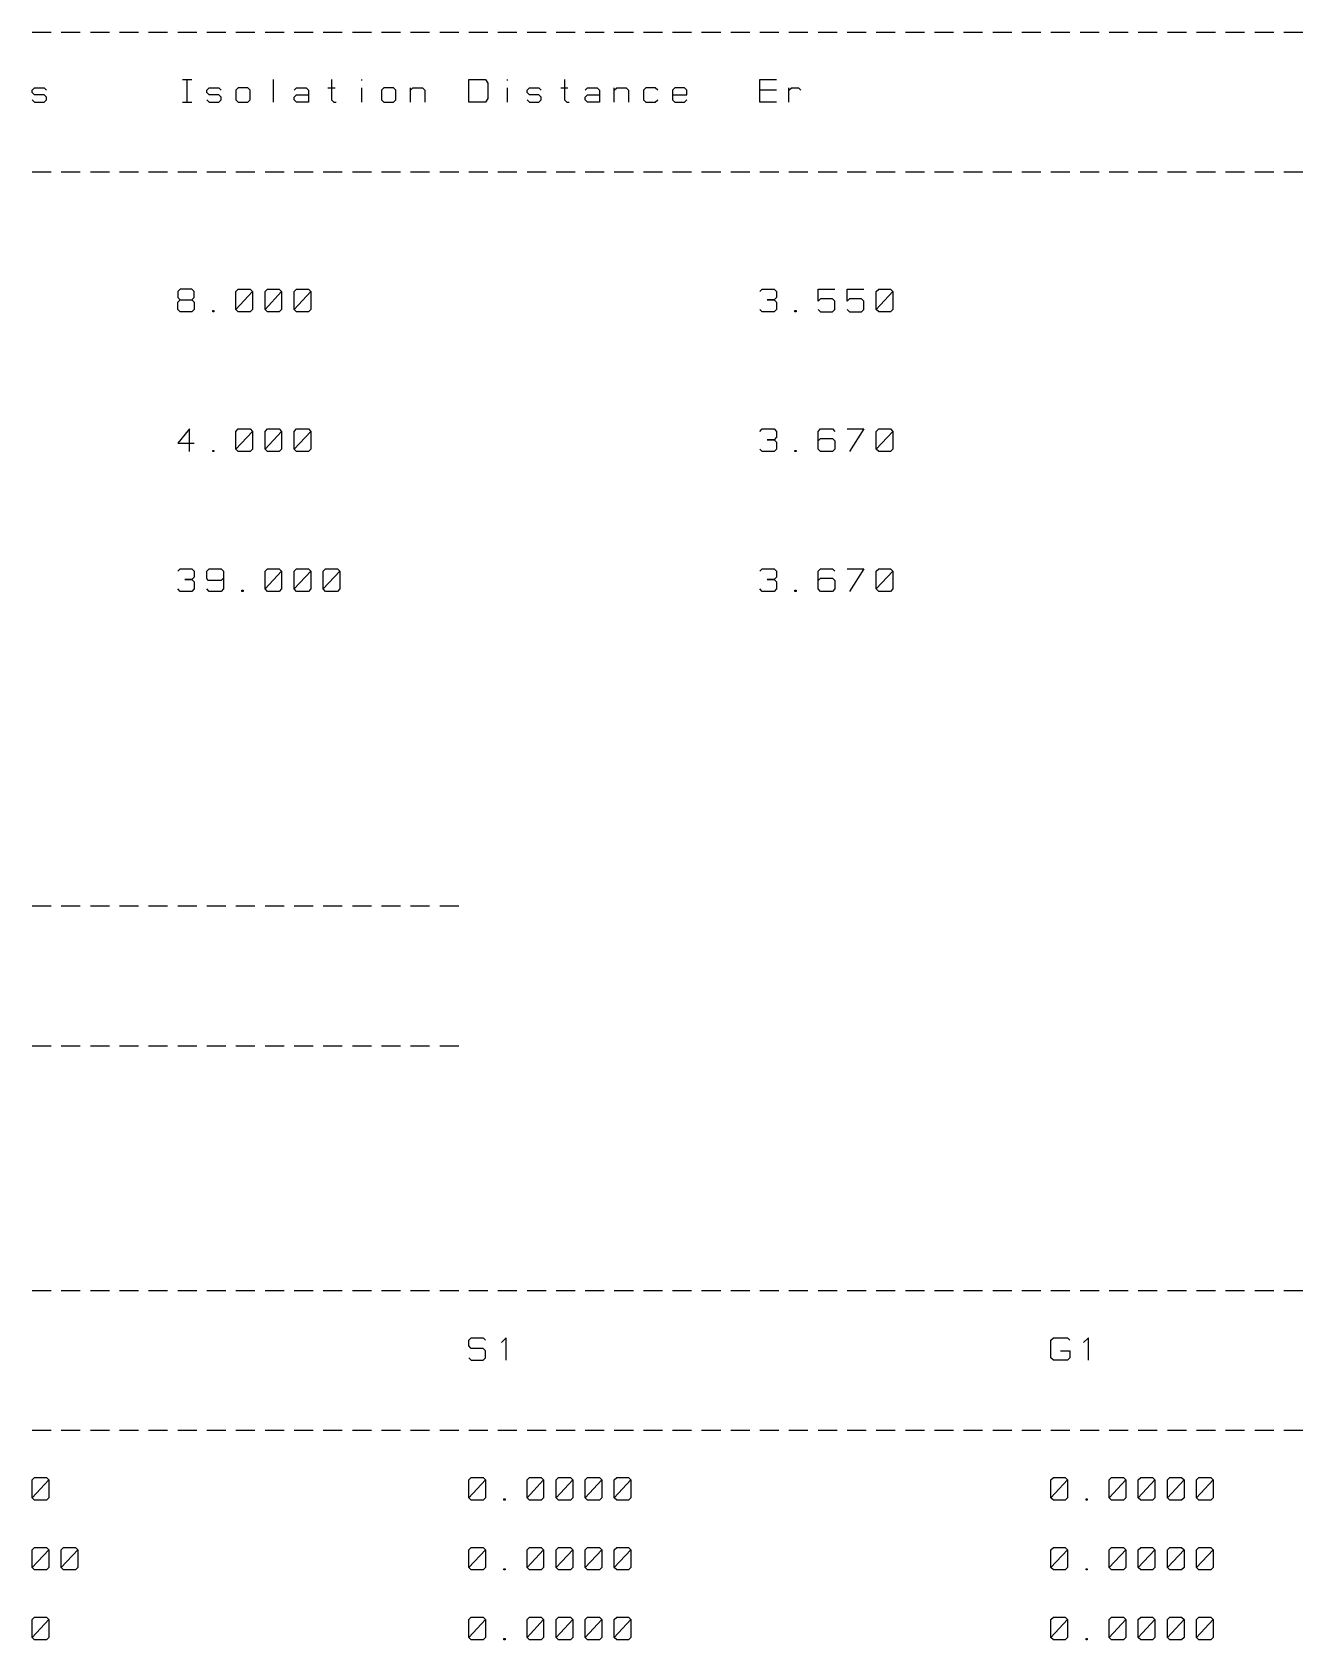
# Model space of a CAD drawing. Extents: x 0 to 291, y 0 to 144.
# Drawn here: x 145.78 to 182.14, y 0.17 to 46.17 of the extents above; entities that cross this region are included whole.
import ezdxf

# ---------------------------------------------------------------- set-up
doc = ezdxf.new("R2010")
doc.units = 0

msp = doc.modelspace()

# ---------------------------------------------------------------- linework, layer by layer
at = {"layer": 'StackupLayer'}
for p, q in [((145.775, 46.17), (146.319, 46.17)), ((146.608, 46.17), (147.152, 46.17)), ((147.441, 46.17), (147.985, 46.17)), ((148.274, 46.17), (148.818, 46.17)), ((149.107, 46.17), (149.651, 46.17)), ((149.94, 46.17), (150.484, 46.17)), ((150.773, 46.17), (151.317, 46.17)), ((151.606, 46.17), (152.15, 46.17)), ((152.439, 46.17), (152.983, 46.17)), ((153.272, 46.17), (153.816, 46.17)), ((154.105, 46.17), (154.649, 46.17)), ((154.938, 46.17), (155.482, 46.17)), ((155.771, 46.17), (156.315, 46.17)), ((156.604, 46.17), (157.148, 46.17)), ((157.437, 46.17), (157.981, 46.17)), ((158.27, 46.17), (158.814, 46.17)), ((159.103, 46.17), (159.647, 46.17)), ((159.936, 46.17), (160.48, 46.17)), ((160.769, 46.17), (161.313, 46.17)), ((161.602, 46.17), (162.146, 46.17)), ((162.435, 46.17), (162.979, 46.17)), ((163.268, 46.17), (163.812, 46.17)), ((164.101, 46.17), (164.645, 46.17)), ((164.934, 46.17), (165.478, 46.17)), ((165.767, 46.17), (166.311, 46.17)), ((166.6, 46.17), (167.144, 46.17)), ((167.433, 46.17), (167.977, 46.17)), ((168.266, 46.17), (168.81, 46.17)), ((169.099, 46.17), (169.643, 46.17)), ((169.932, 46.17), (170.476, 46.17)), ((170.765, 46.17), (171.309, 46.17)), ((171.598, 46.17), (172.142, 46.17)), ((172.431, 46.17), (172.975, 46.17)), ((173.264, 46.17), (173.808, 46.17)), ((174.097, 46.17), (174.641, 46.17)), ((174.93, 46.17), (175.474, 46.17)), ((175.763, 46.17), (176.307, 46.17)), ((176.596, 46.17), (177.14, 46.17)), ((177.429, 46.17), (177.973, 46.17)), ((178.262, 46.17), (178.806, 46.17)), ((179.095, 46.17), (179.639, 46.17)), ((179.928, 46.17), (180.472, 46.17)), ((180.761, 46.17), (181.305, 46.17)), ((181.594, 46.17), (182.138, 46.17)), ((150.076, 44.816), (150.348, 44.816)), ((150.212, 44.17), (150.212, 44.816)), ((152.677, 44.17), (152.677, 44.816)), ((154.343, 44.816), (154.343, 44.238)), ((155.21, 44.782), (155.21, 44.816)), ((158.27, 44.17), (158.27, 44.816)), ((158.27, 44.816), (158.746, 44.816)), ((158.746, 44.816), (158.814, 44.714)), ((158.814, 44.714), (158.814, 44.272)), ((159.375, 44.782), (159.375, 44.816)), ((161.007, 44.816), (161.007, 44.238)), ((166.6, 44.17), (166.6, 44.816)), ((166.6, 44.816), (167.076, 44.816)), ((145.775, 44.51), (145.843, 44.578)), ((145.775, 44.442), (145.775, 44.51)), ((145.843, 44.374), (145.775, 44.442)), ((145.775, 44.238), (145.843, 44.17)), ((145.843, 44.578), (146.115, 44.578)), ((146.115, 44.374), (145.843, 44.374)), ((145.843, 44.17), (146.115, 44.17)), ((146.115, 44.578), (146.183, 44.51)), ((146.183, 44.306), (146.115, 44.374)), ((146.115, 44.17), (146.183, 44.238)), ((146.183, 44.238), (146.183, 44.306)), ((150.076, 44.17), (150.348, 44.17)), ((150.773, 44.51), (150.841, 44.578)), ((150.773, 44.442), (150.773, 44.51)), ((150.841, 44.374), (150.773, 44.442)), ((150.773, 44.238), (150.841, 44.17)), ((150.841, 44.578), (151.113, 44.578)), ((151.113, 44.374), (150.841, 44.374)), ((150.841, 44.17), (151.113, 44.17)), ((151.113, 44.578), (151.181, 44.51)), ((151.181, 44.306), (151.113, 44.374)), ((151.113, 44.17), (151.181, 44.238)), ((151.181, 44.238), (151.181, 44.306)), ((151.674, 44.578), (151.606, 44.51)), ((151.606, 44.51), (151.606, 44.238)), ((151.606, 44.238), (151.674, 44.17)), ((151.946, 44.578), (151.674, 44.578)), ((151.674, 44.17), (151.946, 44.17)), ((152.014, 44.51), (151.946, 44.578)), ((151.946, 44.17), (152.014, 44.238)), ((152.014, 44.238), (152.014, 44.51)), ((153.272, 44.51), (153.34, 44.578)), ((153.272, 44.306), (153.34, 44.374)), ((153.272, 44.238), (153.272, 44.306)), ((153.34, 44.17), (153.272, 44.238)), ((153.34, 44.578), (153.612, 44.578)), ((153.34, 44.374), (153.68, 44.374)), ((153.68, 44.17), (153.34, 44.17)), ((153.612, 44.578), (153.68, 44.51)), ((153.68, 44.51), (153.68, 44.17)), ((153.68, 44.238), (153.68, 44.17)), ((154.241, 44.578), (154.445, 44.578)), ((154.343, 44.238), (154.411, 44.17)), ((154.411, 44.17), (154.479, 44.17)), ((155.21, 44.17), (155.21, 44.578)), ((155.839, 44.578), (155.771, 44.51)), ((155.771, 44.51), (155.771, 44.238)), ((155.771, 44.238), (155.839, 44.17)), ((156.111, 44.578), (155.839, 44.578)), ((155.839, 44.17), (156.111, 44.17)), ((156.179, 44.51), (156.111, 44.578)), ((156.111, 44.17), (156.179, 44.238)), ((156.179, 44.238), (156.179, 44.51)), ((156.604, 44.17), (156.604, 44.578)), ((156.604, 44.51), (156.672, 44.578)), ((156.672, 44.578), (156.944, 44.578)), ((156.944, 44.578), (157.012, 44.51)), ((157.012, 44.51), (157.012, 44.17)), ((158.746, 44.17), (158.27, 44.17)), ((158.814, 44.272), (158.746, 44.17)), ((159.375, 44.17), (159.375, 44.578)), ((159.936, 44.51), (160.004, 44.578)), ((159.936, 44.442), (159.936, 44.51)), ((160.004, 44.374), (159.936, 44.442)), ((159.936, 44.238), (160.004, 44.17)), ((160.004, 44.578), (160.276, 44.578)), ((160.276, 44.374), (160.004, 44.374)), ((160.004, 44.17), (160.276, 44.17)), ((160.276, 44.578), (160.344, 44.51)), ((160.344, 44.306), (160.276, 44.374)), ((160.276, 44.17), (160.344, 44.238)), ((160.344, 44.238), (160.344, 44.306)), ((160.905, 44.578), (161.109, 44.578)), ((161.007, 44.238), (161.075, 44.17)), ((161.075, 44.17), (161.143, 44.17)), ((161.602, 44.51), (161.67, 44.578)), ((161.602, 44.306), (161.67, 44.374)), ((161.602, 44.238), (161.602, 44.306)), ((161.67, 44.17), (161.602, 44.238)), ((161.67, 44.578), (161.942, 44.578)), ((161.67, 44.374), (162.01, 44.374)), ((162.01, 44.17), (161.67, 44.17)), ((161.942, 44.578), (162.01, 44.51)), ((162.01, 44.51), (162.01, 44.17)), ((162.01, 44.238), (162.01, 44.17)), ((162.435, 44.17), (162.435, 44.578)), ((162.435, 44.51), (162.503, 44.578)), ((162.503, 44.578), (162.775, 44.578)), ((162.775, 44.578), (162.843, 44.51)), ((162.843, 44.51), (162.843, 44.17)), ((163.336, 44.578), (163.268, 44.51)), ((163.268, 44.51), (163.268, 44.238)), ((163.268, 44.238), (163.336, 44.17)), ((163.608, 44.578), (163.336, 44.578)), ((163.336, 44.17), (163.608, 44.17)), ((163.676, 44.51), (163.608, 44.578)), ((163.608, 44.17), (163.676, 44.238)), ((164.169, 44.578), (164.101, 44.51)), ((164.101, 44.51), (164.101, 44.238)), ((164.101, 44.374), (164.509, 44.374)), ((164.101, 44.238), (164.169, 44.17)), ((164.441, 44.578), (164.169, 44.578)), ((164.169, 44.17), (164.441, 44.17)), ((164.509, 44.51), (164.441, 44.578)), ((164.441, 44.17), (164.509, 44.238)), ((164.509, 44.374), (164.509, 44.51)), ((167.076, 44.51), (166.6, 44.51)), ((167.076, 44.17), (166.6, 44.17)), ((167.433, 44.17), (167.433, 44.578)), ((167.433, 44.51), (167.501, 44.578)), ((167.501, 44.578), (167.705, 44.578)), ((167.705, 44.578), (167.773, 44.51)), ((145.775, 42.17), (146.319, 42.17)), ((146.608, 42.17), (147.152, 42.17)), ((147.441, 42.17), (147.985, 42.17)), ((148.274, 42.17), (148.818, 42.17)), ((149.107, 42.17), (149.651, 42.17)), ((149.94, 42.17), (150.484, 42.17)), ((150.773, 42.17), (151.317, 42.17)), ((151.606, 42.17), (152.15, 42.17)), ((152.439, 42.17), (152.983, 42.17)), ((153.272, 42.17), (153.816, 42.17)), ((154.105, 42.17), (154.649, 42.17)), ((154.938, 42.17), (155.482, 42.17)), ((155.771, 42.17), (156.315, 42.17)), ((156.604, 42.17), (157.148, 42.17)), ((157.437, 42.17), (157.981, 42.17)), ((158.27, 42.17), (158.814, 42.17)), ((159.103, 42.17), (159.647, 42.17)), ((159.936, 42.17), (160.48, 42.17)), ((160.769, 42.17), (161.313, 42.17)), ((161.602, 42.17), (162.146, 42.17)), ((162.435, 42.17), (162.979, 42.17)), ((163.268, 42.17), (163.812, 42.17)), ((164.101, 42.17), (164.645, 42.17)), ((164.934, 42.17), (165.478, 42.17)), ((165.767, 42.17), (166.311, 42.17)), ((166.6, 42.17), (167.144, 42.17)), ((167.433, 42.17), (167.977, 42.17)), ((168.266, 42.17), (168.81, 42.17)), ((169.099, 42.17), (169.643, 42.17)), ((169.932, 42.17), (170.476, 42.17)), ((170.765, 42.17), (171.309, 42.17)), ((171.598, 42.17), (172.142, 42.17)), ((172.431, 42.17), (172.975, 42.17)), ((173.264, 42.17), (173.808, 42.17)), ((174.097, 42.17), (174.641, 42.17)), ((174.93, 42.17), (175.474, 42.17)), ((175.763, 42.17), (176.307, 42.17)), ((176.596, 42.17), (177.14, 42.17)), ((177.429, 42.17), (177.973, 42.17)), ((178.262, 42.17), (178.806, 42.17)), ((179.095, 42.17), (179.639, 42.17)), ((179.928, 42.17), (180.472, 42.17)), ((180.761, 42.17), (181.305, 42.17)), ((181.594, 42.17), (182.138, 42.17)), ((150.008, 38.816), (149.94, 38.748)), ((149.94, 38.748), (149.94, 38.578)), ((150.348, 38.816), (150.008, 38.816)), ((150.416, 38.748), (150.348, 38.816)), ((150.416, 38.578), (150.416, 38.748)), ((151.606, 38.748), (151.674, 38.816)), ((151.606, 38.238), (151.606, 38.748)), ((151.606, 38.238), (152.082, 38.748)), ((151.674, 38.816), (152.014, 38.816)), ((152.014, 38.816), (152.082, 38.748)), ((152.082, 38.748), (152.082, 38.238)), ((152.439, 38.748), (152.507, 38.816)), ((152.439, 38.238), (152.439, 38.748)), ((152.439, 38.238), (152.915, 38.748)), ((152.507, 38.816), (152.847, 38.816)), ((152.847, 38.816), (152.915, 38.748)), ((152.915, 38.748), (152.915, 38.238)), ((153.272, 38.748), (153.34, 38.816)), ((153.272, 38.238), (153.272, 38.748)), ((153.272, 38.238), (153.748, 38.748)), ((153.34, 38.816), (153.68, 38.816)), ((153.68, 38.816), (153.748, 38.748)), ((153.748, 38.748), (153.748, 38.238)), ((166.6, 38.748), (166.668, 38.816)), ((166.668, 38.816), (167.008, 38.816)), ((167.008, 38.816), (167.076, 38.748)), ((167.076, 38.748), (167.076, 38.578)), ((168.266, 38.476), (168.266, 38.816)), ((168.266, 38.816), (168.742, 38.816)), ((169.099, 38.476), (169.099, 38.816)), ((169.099, 38.816), (169.575, 38.816)), ((169.932, 38.748), (170, 38.816)), ((169.932, 38.238), (169.932, 38.748)), ((169.932, 38.238), (170.408, 38.748)), ((170, 38.816), (170.34, 38.816)), ((170.34, 38.816), (170.408, 38.748)), ((170.408, 38.748), (170.408, 38.238)), ((149.94, 38.578), (150.008, 38.51)), ((149.94, 38.442), (150.008, 38.51)), ((149.94, 38.238), (149.94, 38.442)), ((150.008, 38.17), (149.94, 38.238)), ((150.008, 38.51), (150.348, 38.51)), ((150.008, 38.51), (150.348, 38.51)), ((150.348, 38.51), (150.416, 38.578)), ((150.348, 38.51), (150.416, 38.442)), ((150.416, 38.238), (150.348, 38.17)), ((150.416, 38.442), (150.416, 38.238)), ((150.943, 38.17), (150.943, 38.204)), ((150.943, 38.204), (150.977, 38.204)), ((150.977, 38.204), (150.977, 38.17)), ((151.674, 38.17), (151.606, 38.238)), ((152.082, 38.238), (152.014, 38.17)), ((152.507, 38.17), (152.439, 38.238)), ((152.915, 38.238), (152.847, 38.17)), ((153.34, 38.17), (153.272, 38.238)), ((153.748, 38.238), (153.68, 38.17)), ((166.668, 38.17), (166.6, 38.238)), ((167.008, 38.51), (166.804, 38.51)), ((166.804, 38.51), (167.008, 38.51)), ((167.076, 38.578), (167.008, 38.51)), ((167.008, 38.51), (167.076, 38.442)), ((167.076, 38.238), (167.008, 38.17)), ((167.076, 38.442), (167.076, 38.238)), ((167.603, 38.17), (167.603, 38.204)), ((167.603, 38.204), (167.637, 38.204)), ((167.637, 38.204), (167.637, 38.17)), ((168.334, 38.544), (168.266, 38.476)), ((168.266, 38.238), (168.334, 38.17)), ((168.674, 38.544), (168.334, 38.544)), ((168.742, 38.476), (168.674, 38.544)), ((168.674, 38.17), (168.742, 38.238)), ((168.742, 38.238), (168.742, 38.476)), ((169.167, 38.544), (169.099, 38.476)), ((169.099, 38.238), (169.167, 38.17)), ((169.507, 38.544), (169.167, 38.544)), ((169.575, 38.476), (169.507, 38.544)), ((169.507, 38.17), (169.575, 38.238)), ((169.575, 38.238), (169.575, 38.476)), ((170, 38.17), (169.932, 38.238)), ((170.408, 38.238), (170.34, 38.17)), ((150.348, 38.17), (150.008, 38.17)), ((150.977, 38.17), (150.943, 38.17)), ((152.014, 38.17), (151.674, 38.17)), ((152.847, 38.17), (152.507, 38.17)), ((153.68, 38.17), (153.34, 38.17)), ((167.008, 38.17), (166.668, 38.17)), ((167.637, 38.17), (167.603, 38.17)), ((168.334, 38.17), (168.674, 38.17)), ((169.167, 38.17), (169.507, 38.17)), ((170.34, 38.17), (170, 38.17)), ((150.28, 34.816), (149.94, 34.408)), ((150.28, 34.17), (150.28, 34.816)), ((151.606, 34.748), (151.674, 34.816)), ((151.606, 34.238), (151.606, 34.748)), ((151.606, 34.238), (152.082, 34.748)), ((151.674, 34.816), (152.014, 34.816)), ((152.014, 34.816), (152.082, 34.748)), ((152.082, 34.748), (152.082, 34.238)), ((152.439, 34.748), (152.507, 34.816)), ((152.439, 34.238), (152.439, 34.748)), ((152.439, 34.238), (152.915, 34.748)), ((152.507, 34.816), (152.847, 34.816)), ((152.847, 34.816), (152.915, 34.748)), ((152.915, 34.748), (152.915, 34.238)), ((153.272, 34.748), (153.34, 34.816)), ((153.272, 34.238), (153.272, 34.748)), ((153.272, 34.238), (153.748, 34.748)), ((153.34, 34.816), (153.68, 34.816)), ((153.68, 34.816), (153.748, 34.748)), ((153.748, 34.748), (153.748, 34.238)), ((166.6, 34.748), (166.668, 34.816)), ((166.668, 34.816), (167.008, 34.816)), ((167.008, 34.51), (166.804, 34.51)), ((166.804, 34.51), (167.008, 34.51)), ((167.008, 34.816), (167.076, 34.748)), ((167.076, 34.578), (167.008, 34.51)), ((167.008, 34.51), (167.076, 34.442)), ((167.076, 34.748), (167.076, 34.578)), ((168.266, 34.748), (168.334, 34.816)), ((168.266, 34.238), (168.266, 34.748)), ((168.266, 34.476), (168.334, 34.544)), ((168.334, 34.816), (168.674, 34.816)), ((168.334, 34.544), (168.674, 34.544)), ((168.674, 34.816), (168.742, 34.748)), ((168.674, 34.544), (168.742, 34.476)), ((169.099, 34.816), (169.575, 34.816)), ((169.575, 34.816), (169.167, 34.17)), ((169.932, 34.748), (170, 34.816)), ((169.932, 34.238), (169.932, 34.748)), ((169.932, 34.238), (170.408, 34.748)), ((170, 34.816), (170.34, 34.816)), ((170.34, 34.816), (170.408, 34.748)), ((170.408, 34.748), (170.408, 34.238)), ((149.94, 34.408), (150.416, 34.408)), ((150.943, 34.17), (150.943, 34.204)), ((150.943, 34.204), (150.977, 34.204)), ((150.977, 34.17), (150.943, 34.17)), ((150.977, 34.204), (150.977, 34.17)), ((151.674, 34.17), (151.606, 34.238)), ((152.014, 34.17), (151.674, 34.17)), ((152.082, 34.238), (152.014, 34.17)), ((152.507, 34.17), (152.439, 34.238)), ((152.847, 34.17), (152.507, 34.17)), ((152.915, 34.238), (152.847, 34.17)), ((153.34, 34.17), (153.272, 34.238)), ((153.68, 34.17), (153.34, 34.17)), ((153.748, 34.238), (153.68, 34.17)), ((166.668, 34.17), (166.6, 34.238)), ((167.008, 34.17), (166.668, 34.17)), ((167.076, 34.238), (167.008, 34.17)), ((167.076, 34.442), (167.076, 34.238)), ((167.603, 34.17), (167.603, 34.204)), ((167.603, 34.204), (167.637, 34.204)), ((167.637, 34.17), (167.603, 34.17)), ((167.637, 34.204), (167.637, 34.17)), ((168.334, 34.17), (168.266, 34.238)), ((168.674, 34.17), (168.334, 34.17)), ((168.742, 34.238), (168.674, 34.17)), ((168.742, 34.476), (168.742, 34.238)), ((170, 34.17), (169.932, 34.238)), ((170.34, 34.17), (170, 34.17)), ((170.408, 34.238), (170.34, 34.17)), ((149.94, 30.748), (150.008, 30.816)), ((150.008, 30.816), (150.348, 30.816)), ((150.348, 30.51), (150.144, 30.51)), ((150.144, 30.51), (150.348, 30.51)), ((150.348, 30.816), (150.416, 30.748)), ((150.416, 30.578), (150.348, 30.51)), ((150.348, 30.51), (150.416, 30.442)), ((150.416, 30.748), (150.416, 30.578)), ((150.416, 30.442), (150.416, 30.238)), ((150.773, 30.748), (150.841, 30.816)), ((150.773, 30.544), (150.773, 30.748)), ((150.807, 30.476), (150.773, 30.544)), ((151.181, 30.476), (150.807, 30.476)), ((150.841, 30.816), (151.181, 30.816)), ((151.181, 30.816), (151.249, 30.748)), ((151.249, 30.544), (151.181, 30.476)), ((151.249, 30.748), (151.249, 30.238)), ((152.439, 30.748), (152.507, 30.816)), ((152.439, 30.238), (152.439, 30.748)), ((152.439, 30.238), (152.915, 30.748)), ((152.507, 30.816), (152.847, 30.816)), ((152.847, 30.816), (152.915, 30.748)), ((152.915, 30.748), (152.915, 30.238)), ((153.272, 30.748), (153.34, 30.816)), ((153.272, 30.238), (153.272, 30.748)), ((153.272, 30.238), (153.748, 30.748)), ((153.34, 30.816), (153.68, 30.816)), ((153.68, 30.816), (153.748, 30.748)), ((153.748, 30.748), (153.748, 30.238)), ((154.105, 30.748), (154.173, 30.816)), ((154.105, 30.238), (154.105, 30.748)), ((154.105, 30.238), (154.581, 30.748)), ((154.173, 30.816), (154.513, 30.816)), ((154.513, 30.816), (154.581, 30.748)), ((154.581, 30.748), (154.581, 30.238)), ((166.6, 30.748), (166.668, 30.816)), ((166.668, 30.816), (167.008, 30.816)), ((167.008, 30.51), (166.804, 30.51)), ((166.804, 30.51), (167.008, 30.51)), ((167.008, 30.816), (167.076, 30.748)), ((167.076, 30.578), (167.008, 30.51)), ((167.008, 30.51), (167.076, 30.442)), ((167.076, 30.748), (167.076, 30.578)), ((167.076, 30.442), (167.076, 30.238)), ((168.266, 30.748), (168.334, 30.816)), ((168.266, 30.238), (168.266, 30.748)), ((168.266, 30.476), (168.334, 30.544)), ((168.334, 30.816), (168.674, 30.816)), ((168.334, 30.544), (168.674, 30.544)), ((168.674, 30.816), (168.742, 30.748)), ((168.674, 30.544), (168.742, 30.476)), ((168.742, 30.476), (168.742, 30.238)), ((169.099, 30.816), (169.575, 30.816)), ((169.575, 30.816), (169.167, 30.17)), ((169.932, 30.748), (170, 30.816)), ((169.932, 30.238), (169.932, 30.748)), ((169.932, 30.238), (170.408, 30.748)), ((170, 30.816), (170.34, 30.816)), ((170.34, 30.816), (170.408, 30.748)), ((170.408, 30.748), (170.408, 30.238)), ((150.008, 30.17), (149.94, 30.238)), ((150.348, 30.17), (150.008, 30.17)), ((150.416, 30.238), (150.348, 30.17)), ((150.841, 30.17), (150.773, 30.238)), ((151.181, 30.17), (150.841, 30.17)), ((151.249, 30.238), (151.181, 30.17)), ((151.776, 30.17), (151.776, 30.204)), ((151.776, 30.204), (151.81, 30.204)), ((151.81, 30.17), (151.776, 30.17)), ((151.81, 30.204), (151.81, 30.17)), ((152.507, 30.17), (152.439, 30.238)), ((152.847, 30.17), (152.507, 30.17)), ((152.915, 30.238), (152.847, 30.17)), ((153.34, 30.17), (153.272, 30.238)), ((153.68, 30.17), (153.34, 30.17)), ((153.748, 30.238), (153.68, 30.17)), ((154.173, 30.17), (154.105, 30.238)), ((154.513, 30.17), (154.173, 30.17)), ((154.581, 30.238), (154.513, 30.17)), ((166.668, 30.17), (166.6, 30.238)), ((167.008, 30.17), (166.668, 30.17)), ((167.076, 30.238), (167.008, 30.17)), ((167.603, 30.17), (167.603, 30.204)), ((167.603, 30.204), (167.637, 30.204)), ((167.637, 30.17), (167.603, 30.17)), ((167.637, 30.204), (167.637, 30.17)), ((168.334, 30.17), (168.266, 30.238)), ((168.674, 30.17), (168.334, 30.17)), ((168.742, 30.238), (168.674, 30.17)), ((170, 30.17), (169.932, 30.238)), ((170.34, 30.17), (170, 30.17)), ((170.408, 30.238), (170.34, 30.17)), ((145.775, 21.17), (146.319, 21.17)), ((146.608, 21.17), (147.152, 21.17)), ((147.441, 21.17), (147.985, 21.17)), ((148.274, 21.17), (148.818, 21.17)), ((149.107, 21.17), (149.651, 21.17)), ((149.94, 21.17), (150.484, 21.17)), ((150.773, 21.17), (151.317, 21.17)), ((151.606, 21.17), (152.15, 21.17)), ((152.439, 21.17), (152.983, 21.17)), ((153.272, 21.17), (153.816, 21.17)), ((154.105, 21.17), (154.649, 21.17)), ((154.938, 21.17), (155.482, 21.17)), ((155.771, 21.17), (156.315, 21.17)), ((156.604, 21.17), (157.148, 21.17)), ((157.437, 21.17), (157.981, 21.17)), ((145.775, 17.17), (146.319, 17.17)), ((146.608, 17.17), (147.152, 17.17)), ((147.441, 17.17), (147.985, 17.17)), ((148.274, 17.17), (148.818, 17.17)), ((149.107, 17.17), (149.651, 17.17)), ((149.94, 17.17), (150.484, 17.17)), ((150.773, 17.17), (151.317, 17.17)), ((151.606, 17.17), (152.15, 17.17)), ((152.439, 17.17), (152.983, 17.17)), ((153.272, 17.17), (153.816, 17.17)), ((154.105, 17.17), (154.649, 17.17)), ((154.938, 17.17), (155.482, 17.17)), ((155.771, 17.17), (156.315, 17.17)), ((156.604, 17.17), (157.148, 17.17)), ((157.437, 17.17), (157.981, 17.17)), ((145.775, 10.17), (146.319, 10.17)), ((146.608, 10.17), (147.152, 10.17)), ((147.441, 10.17), (147.985, 10.17)), ((148.274, 10.17), (148.818, 10.17)), ((149.107, 10.17), (149.651, 10.17)), ((149.94, 10.17), (150.484, 10.17)), ((150.773, 10.17), (151.317, 10.17)), ((151.606, 10.17), (152.15, 10.17)), ((152.439, 10.17), (152.983, 10.17)), ((153.272, 10.17), (153.816, 10.17)), ((154.105, 10.17), (154.649, 10.17)), ((154.938, 10.17), (155.482, 10.17)), ((155.771, 10.17), (156.315, 10.17)), ((156.604, 10.17), (157.148, 10.17)), ((157.437, 10.17), (157.981, 10.17)), ((158.27, 10.17), (158.814, 10.17)), ((159.103, 10.17), (159.647, 10.17)), ((159.936, 10.17), (160.48, 10.17)), ((160.769, 10.17), (161.313, 10.17)), ((161.602, 10.17), (162.146, 10.17)), ((162.435, 10.17), (162.979, 10.17)), ((163.268, 10.17), (163.812, 10.17)), ((164.101, 10.17), (164.645, 10.17)), ((164.934, 10.17), (165.478, 10.17)), ((165.767, 10.17), (166.311, 10.17)), ((166.6, 10.17), (167.144, 10.17)), ((167.433, 10.17), (167.977, 10.17)), ((168.266, 10.17), (168.81, 10.17)), ((169.099, 10.17), (169.643, 10.17)), ((169.932, 10.17), (170.476, 10.17)), ((170.765, 10.17), (171.309, 10.17)), ((171.598, 10.17), (172.142, 10.17)), ((172.431, 10.17), (172.975, 10.17)), ((173.264, 10.17), (173.808, 10.17)), ((174.097, 10.17), (174.641, 10.17)), ((174.93, 10.17), (175.474, 10.17)), ((175.763, 10.17), (176.307, 10.17)), ((176.596, 10.17), (177.14, 10.17)), ((177.429, 10.17), (177.973, 10.17)), ((178.262, 10.17), (178.806, 10.17)), ((179.095, 10.17), (179.639, 10.17)), ((179.928, 10.17), (180.472, 10.17)), ((180.761, 10.17), (181.305, 10.17)), ((181.594, 10.17), (182.138, 10.17)), ((158.27, 8.748), (158.338, 8.816)), ((158.27, 8.578), (158.27, 8.748)), ((158.338, 8.816), (158.678, 8.816)), ((158.678, 8.816), (158.746, 8.748)), ((159.341, 8.816), (159.205, 8.68)), ((159.341, 8.17), (159.341, 8.816)), ((174.93, 8.748), (174.998, 8.816)), ((174.93, 8.238), (174.93, 8.748)), ((174.998, 8.816), (175.406, 8.816)), ((175.406, 8.816), (175.474, 8.748)), ((176.001, 8.816), (175.865, 8.68)), ((176.001, 8.17), (176.001, 8.816)), ((158.338, 8.51), (158.27, 8.578)), ((158.678, 8.51), (158.338, 8.51)), ((158.746, 8.442), (158.678, 8.51)), ((158.746, 8.238), (158.746, 8.442)), ((175.202, 8.442), (175.474, 8.442)), ((175.474, 8.442), (175.474, 8.238)), ((158.27, 8.238), (158.338, 8.17)), ((158.338, 8.17), (158.678, 8.17)), ((158.678, 8.17), (158.746, 8.238)), ((174.998, 8.17), (174.93, 8.238)), ((175.406, 8.17), (174.998, 8.17)), ((175.474, 8.238), (175.406, 8.17)), ((145.775, 6.17), (146.319, 6.17)), ((146.608, 6.17), (147.152, 6.17)), ((147.441, 6.17), (147.985, 6.17)), ((148.274, 6.17), (148.818, 6.17)), ((149.107, 6.17), (149.651, 6.17)), ((149.94, 6.17), (150.484, 6.17)), ((150.773, 6.17), (151.317, 6.17)), ((151.606, 6.17), (152.15, 6.17)), ((152.439, 6.17), (152.983, 6.17)), ((153.272, 6.17), (153.816, 6.17)), ((154.105, 6.17), (154.649, 6.17)), ((154.938, 6.17), (155.482, 6.17)), ((155.771, 6.17), (156.315, 6.17)), ((156.604, 6.17), (157.148, 6.17)), ((157.437, 6.17), (157.981, 6.17)), ((158.27, 6.17), (158.814, 6.17)), ((159.103, 6.17), (159.647, 6.17)), ((159.936, 6.17), (160.48, 6.17)), ((160.769, 6.17), (161.313, 6.17)), ((161.602, 6.17), (162.146, 6.17)), ((162.435, 6.17), (162.979, 6.17)), ((163.268, 6.17), (163.812, 6.17)), ((164.101, 6.17), (164.645, 6.17)), ((164.934, 6.17), (165.478, 6.17)), ((165.767, 6.17), (166.311, 6.17)), ((166.6, 6.17), (167.144, 6.17)), ((167.433, 6.17), (167.977, 6.17)), ((168.266, 6.17), (168.81, 6.17)), ((169.099, 6.17), (169.643, 6.17)), ((169.932, 6.17), (170.476, 6.17)), ((170.765, 6.17), (171.309, 6.17)), ((171.598, 6.17), (172.142, 6.17)), ((172.431, 6.17), (172.975, 6.17)), ((173.264, 6.17), (173.808, 6.17)), ((174.097, 6.17), (174.641, 6.17)), ((174.93, 6.17), (175.474, 6.17)), ((175.763, 6.17), (176.307, 6.17)), ((176.596, 6.17), (177.14, 6.17)), ((177.429, 6.17), (177.973, 6.17)), ((178.262, 6.17), (178.806, 6.17)), ((179.095, 6.17), (179.639, 6.17)), ((179.928, 6.17), (180.472, 6.17)), ((180.761, 6.17), (181.305, 6.17)), ((181.594, 6.17), (182.138, 6.17)), ((145.775, 4.748), (145.843, 4.816)), ((145.775, 4.238), (145.775, 4.748)), ((145.775, 4.238), (146.251, 4.748)), ((145.843, 4.816), (146.183, 4.816)), ((146.183, 4.816), (146.251, 4.748)), ((146.251, 4.748), (146.251, 4.238)), ((158.27, 4.748), (158.338, 4.816)), ((158.27, 4.238), (158.27, 4.748)), ((158.27, 4.238), (158.746, 4.748)), ((158.338, 4.816), (158.678, 4.816)), ((158.678, 4.816), (158.746, 4.748)), ((158.746, 4.748), (158.746, 4.238)), ((159.936, 4.748), (160.004, 4.816)), ((159.936, 4.238), (159.936, 4.748)), ((159.936, 4.238), (160.412, 4.748)), ((160.004, 4.816), (160.344, 4.816)), ((160.344, 4.816), (160.412, 4.748)), ((160.412, 4.748), (160.412, 4.238)), ((160.769, 4.748), (160.837, 4.816)), ((160.769, 4.238), (160.769, 4.748)), ((160.769, 4.238), (161.245, 4.748)), ((160.837, 4.816), (161.177, 4.816)), ((161.177, 4.816), (161.245, 4.748)), ((161.245, 4.748), (161.245, 4.238)), ((161.602, 4.748), (161.67, 4.816)), ((161.602, 4.238), (161.602, 4.748)), ((161.602, 4.238), (162.078, 4.748)), ((161.67, 4.816), (162.01, 4.816)), ((162.01, 4.816), (162.078, 4.748)), ((162.078, 4.748), (162.078, 4.238)), ((162.435, 4.748), (162.503, 4.816)), ((162.435, 4.238), (162.435, 4.748)), ((162.435, 4.238), (162.911, 4.748)), ((162.503, 4.816), (162.843, 4.816)), ((162.843, 4.816), (162.911, 4.748)), ((162.911, 4.748), (162.911, 4.238)), ((174.93, 4.748), (174.998, 4.816)), ((174.93, 4.238), (174.93, 4.748)), ((174.93, 4.238), (175.406, 4.748)), ((174.998, 4.816), (175.338, 4.816)), ((175.338, 4.816), (175.406, 4.748)), ((175.406, 4.748), (175.406, 4.238)), ((176.596, 4.748), (176.664, 4.816)), ((176.596, 4.238), (176.596, 4.748)), ((176.596, 4.238), (177.072, 4.748)), ((176.664, 4.816), (177.004, 4.816)), ((177.004, 4.816), (177.072, 4.748)), ((177.072, 4.748), (177.072, 4.238)), ((177.429, 4.748), (177.497, 4.816)), ((177.429, 4.238), (177.429, 4.748)), ((177.429, 4.238), (177.905, 4.748)), ((177.497, 4.816), (177.837, 4.816)), ((177.837, 4.816), (177.905, 4.748)), ((177.905, 4.748), (177.905, 4.238)), ((178.262, 4.748), (178.33, 4.816)), ((178.262, 4.238), (178.262, 4.748)), ((178.262, 4.238), (178.738, 4.748)), ((178.33, 4.816), (178.67, 4.816)), ((178.67, 4.816), (178.738, 4.748)), ((178.738, 4.748), (178.738, 4.238)), ((179.095, 4.748), (179.163, 4.816)), ((179.095, 4.238), (179.095, 4.748)), ((179.095, 4.238), (179.571, 4.748)), ((179.163, 4.816), (179.503, 4.816)), ((179.503, 4.816), (179.571, 4.748)), ((179.571, 4.748), (179.571, 4.238)), ((145.843, 4.17), (145.775, 4.238)), ((146.183, 4.17), (145.843, 4.17)), ((146.251, 4.238), (146.183, 4.17)), ((158.338, 4.17), (158.27, 4.238)), ((158.678, 4.17), (158.338, 4.17)), ((158.746, 4.238), (158.678, 4.17)), ((159.273, 4.17), (159.273, 4.204)), ((159.273, 4.204), (159.307, 4.204)), ((159.307, 4.17), (159.273, 4.17)), ((159.307, 4.204), (159.307, 4.17)), ((160.004, 4.17), (159.936, 4.238)), ((160.344, 4.17), (160.004, 4.17)), ((160.412, 4.238), (160.344, 4.17)), ((160.837, 4.17), (160.769, 4.238)), ((161.177, 4.17), (160.837, 4.17)), ((161.245, 4.238), (161.177, 4.17)), ((161.67, 4.17), (161.602, 4.238)), ((162.01, 4.17), (161.67, 4.17)), ((162.078, 4.238), (162.01, 4.17)), ((162.503, 4.17), (162.435, 4.238)), ((162.843, 4.17), (162.503, 4.17)), ((162.911, 4.238), (162.843, 4.17)), ((174.998, 4.17), (174.93, 4.238)), ((175.338, 4.17), (174.998, 4.17)), ((175.406, 4.238), (175.338, 4.17)), ((175.933, 4.17), (175.933, 4.204)), ((175.933, 4.204), (175.967, 4.204)), ((175.967, 4.17), (175.933, 4.17)), ((175.967, 4.204), (175.967, 4.17)), ((176.664, 4.17), (176.596, 4.238)), ((177.004, 4.17), (176.664, 4.17)), ((177.072, 4.238), (177.004, 4.17)), ((177.497, 4.17), (177.429, 4.238)), ((177.837, 4.17), (177.497, 4.17)), ((177.905, 4.238), (177.837, 4.17)), ((178.33, 4.17), (178.262, 4.238)), ((178.67, 4.17), (178.33, 4.17)), ((178.738, 4.238), (178.67, 4.17)), ((179.163, 4.17), (179.095, 4.238)), ((179.503, 4.17), (179.163, 4.17)), ((179.571, 4.238), (179.503, 4.17)), ((145.775, 2.748), (145.843, 2.816)), ((145.843, 2.816), (146.183, 2.816)), ((146.183, 2.816), (146.251, 2.748)), ((146.608, 2.748), (146.676, 2.816)), ((146.676, 2.816), (147.016, 2.816)), ((147.016, 2.816), (147.084, 2.748)), ((158.27, 2.748), (158.338, 2.816)), ((158.338, 2.816), (158.678, 2.816)), ((158.678, 2.816), (158.746, 2.748)), ((159.936, 2.748), (160.004, 2.816)), ((160.004, 2.816), (160.344, 2.816)), ((160.344, 2.816), (160.412, 2.748)), ((160.769, 2.748), (160.837, 2.816)), ((160.837, 2.816), (161.177, 2.816)), ((161.177, 2.816), (161.245, 2.748)), ((161.602, 2.748), (161.67, 2.816)), ((161.67, 2.816), (162.01, 2.816)), ((162.01, 2.816), (162.078, 2.748)), ((162.435, 2.748), (162.503, 2.816)), ((162.503, 2.816), (162.843, 2.816)), ((162.843, 2.816), (162.911, 2.748)), ((174.93, 2.748), (174.998, 2.816)), ((174.998, 2.816), (175.338, 2.816)), ((175.338, 2.816), (175.406, 2.748)), ((176.596, 2.748), (176.664, 2.816)), ((176.664, 2.816), (177.004, 2.816)), ((177.004, 2.816), (177.072, 2.748)), ((177.429, 2.748), (177.497, 2.816)), ((177.497, 2.816), (177.837, 2.816)), ((177.837, 2.816), (177.905, 2.748)), ((178.262, 2.748), (178.33, 2.816)), ((178.33, 2.816), (178.67, 2.816)), ((178.67, 2.816), (178.738, 2.748)), ((179.095, 2.748), (179.163, 2.816)), ((179.163, 2.816), (179.503, 2.816)), ((179.503, 2.816), (179.571, 2.748)), ((145.775, 2.238), (145.775, 2.748)), ((145.775, 2.238), (146.251, 2.748)), ((146.251, 2.748), (146.251, 2.238)), ((146.608, 2.238), (146.608, 2.748)), ((146.608, 2.238), (147.084, 2.748)), ((147.084, 2.748), (147.084, 2.238)), ((158.27, 2.238), (158.27, 2.748)), ((158.27, 2.238), (158.746, 2.748)), ((158.746, 2.748), (158.746, 2.238)), ((159.936, 2.238), (159.936, 2.748)), ((159.936, 2.238), (160.412, 2.748)), ((160.412, 2.748), (160.412, 2.238)), ((160.769, 2.238), (160.769, 2.748)), ((160.769, 2.238), (161.245, 2.748)), ((161.245, 2.748), (161.245, 2.238)), ((161.602, 2.238), (161.602, 2.748)), ((161.602, 2.238), (162.078, 2.748)), ((162.078, 2.748), (162.078, 2.238)), ((162.435, 2.238), (162.435, 2.748)), ((162.435, 2.238), (162.911, 2.748)), ((162.911, 2.748), (162.911, 2.238)), ((174.93, 2.238), (174.93, 2.748)), ((174.93, 2.238), (175.406, 2.748)), ((175.406, 2.748), (175.406, 2.238)), ((176.596, 2.238), (176.596, 2.748)), ((176.596, 2.238), (177.072, 2.748)), ((177.072, 2.748), (177.072, 2.238)), ((177.429, 2.238), (177.429, 2.748)), ((177.429, 2.238), (177.905, 2.748)), ((177.905, 2.748), (177.905, 2.238)), ((178.262, 2.238), (178.262, 2.748)), ((178.262, 2.238), (178.738, 2.748)), ((178.738, 2.748), (178.738, 2.238)), ((179.095, 2.238), (179.095, 2.748)), ((179.095, 2.238), (179.571, 2.748)), ((179.571, 2.748), (179.571, 2.238)), ((145.843, 2.17), (145.775, 2.238)), ((146.183, 2.17), (145.843, 2.17)), ((146.251, 2.238), (146.183, 2.17)), ((146.676, 2.17), (146.608, 2.238)), ((147.016, 2.17), (146.676, 2.17)), ((147.084, 2.238), (147.016, 2.17)), ((158.338, 2.17), (158.27, 2.238)), ((158.678, 2.17), (158.338, 2.17)), ((158.746, 2.238), (158.678, 2.17)), ((159.273, 2.17), (159.273, 2.204)), ((159.273, 2.204), (159.307, 2.204)), ((159.307, 2.17), (159.273, 2.17)), ((159.307, 2.204), (159.307, 2.17)), ((160.004, 2.17), (159.936, 2.238)), ((160.344, 2.17), (160.004, 2.17)), ((160.412, 2.238), (160.344, 2.17)), ((160.837, 2.17), (160.769, 2.238)), ((161.177, 2.17), (160.837, 2.17)), ((161.245, 2.238), (161.177, 2.17)), ((161.67, 2.17), (161.602, 2.238)), ((162.01, 2.17), (161.67, 2.17)), ((162.078, 2.238), (162.01, 2.17)), ((162.503, 2.17), (162.435, 2.238)), ((162.843, 2.17), (162.503, 2.17)), ((162.911, 2.238), (162.843, 2.17)), ((174.998, 2.17), (174.93, 2.238)), ((175.338, 2.17), (174.998, 2.17)), ((175.406, 2.238), (175.338, 2.17)), ((175.933, 2.17), (175.933, 2.204)), ((175.933, 2.204), (175.967, 2.204)), ((175.967, 2.17), (175.933, 2.17)), ((175.967, 2.204), (175.967, 2.17)), ((176.664, 2.17), (176.596, 2.238)), ((177.004, 2.17), (176.664, 2.17)), ((177.072, 2.238), (177.004, 2.17)), ((177.497, 2.17), (177.429, 2.238)), ((177.837, 2.17), (177.497, 2.17)), ((177.905, 2.238), (177.837, 2.17)), ((178.33, 2.17), (178.262, 2.238)), ((178.67, 2.17), (178.33, 2.17)), ((178.738, 2.238), (178.67, 2.17)), ((179.163, 2.17), (179.095, 2.238)), ((179.503, 2.17), (179.163, 2.17)), ((179.571, 2.238), (179.503, 2.17)), ((145.775, 0.748), (145.843, 0.816)), ((145.775, 0.238), (145.775, 0.748)), ((145.775, 0.238), (146.251, 0.748)), ((145.843, 0.816), (146.183, 0.816)), ((146.183, 0.816), (146.251, 0.748)), ((146.251, 0.748), (146.251, 0.238)), ((158.27, 0.748), (158.338, 0.816)), ((158.27, 0.238), (158.27, 0.748)), ((158.27, 0.238), (158.746, 0.748)), ((158.338, 0.816), (158.678, 0.816)), ((158.678, 0.816), (158.746, 0.748)), ((158.746, 0.748), (158.746, 0.238)), ((159.936, 0.748), (160.004, 0.816)), ((159.936, 0.238), (159.936, 0.748)), ((159.936, 0.238), (160.412, 0.748)), ((160.004, 0.816), (160.344, 0.816)), ((160.344, 0.816), (160.412, 0.748)), ((160.412, 0.748), (160.412, 0.238)), ((160.769, 0.748), (160.837, 0.816)), ((160.769, 0.238), (160.769, 0.748)), ((160.769, 0.238), (161.245, 0.748)), ((160.837, 0.816), (161.177, 0.816)), ((161.177, 0.816), (161.245, 0.748)), ((161.245, 0.748), (161.245, 0.238)), ((161.602, 0.748), (161.67, 0.816)), ((161.602, 0.238), (161.602, 0.748)), ((161.602, 0.238), (162.078, 0.748)), ((161.67, 0.816), (162.01, 0.816)), ((162.01, 0.816), (162.078, 0.748)), ((162.078, 0.748), (162.078, 0.238)), ((162.435, 0.748), (162.503, 0.816)), ((162.435, 0.238), (162.435, 0.748)), ((162.435, 0.238), (162.911, 0.748)), ((162.503, 0.816), (162.843, 0.816)), ((162.843, 0.816), (162.911, 0.748)), ((162.911, 0.748), (162.911, 0.238)), ((174.93, 0.748), (174.998, 0.816)), ((174.93, 0.238), (174.93, 0.748)), ((174.93, 0.238), (175.406, 0.748)), ((174.998, 0.816), (175.338, 0.816)), ((175.338, 0.816), (175.406, 0.748)), ((175.406, 0.748), (175.406, 0.238)), ((176.596, 0.748), (176.664, 0.816)), ((176.596, 0.238), (176.596, 0.748)), ((176.596, 0.238), (177.072, 0.748)), ((176.664, 0.816), (177.004, 0.816)), ((177.004, 0.816), (177.072, 0.748)), ((177.072, 0.748), (177.072, 0.238)), ((177.429, 0.748), (177.497, 0.816)), ((177.429, 0.238), (177.429, 0.748)), ((177.429, 0.238), (177.905, 0.748)), ((177.497, 0.816), (177.837, 0.816)), ((177.837, 0.816), (177.905, 0.748)), ((177.905, 0.748), (177.905, 0.238)), ((178.262, 0.748), (178.33, 0.816)), ((178.262, 0.238), (178.262, 0.748)), ((178.262, 0.238), (178.738, 0.748)), ((178.33, 0.816), (178.67, 0.816)), ((178.67, 0.816), (178.738, 0.748)), ((178.738, 0.748), (178.738, 0.238)), ((179.095, 0.748), (179.163, 0.816)), ((179.095, 0.238), (179.095, 0.748)), ((179.095, 0.238), (179.571, 0.748)), ((179.163, 0.816), (179.503, 0.816)), ((179.503, 0.816), (179.571, 0.748)), ((179.571, 0.748), (179.571, 0.238)), ((145.843, 0.17), (145.775, 0.238)), ((146.183, 0.17), (145.843, 0.17)), ((146.251, 0.238), (146.183, 0.17)), ((158.338, 0.17), (158.27, 0.238)), ((158.678, 0.17), (158.338, 0.17)), ((158.746, 0.238), (158.678, 0.17)), ((159.273, 0.17), (159.273, 0.204)), ((159.273, 0.204), (159.307, 0.204)), ((159.307, 0.17), (159.273, 0.17)), ((159.307, 0.204), (159.307, 0.17)), ((160.004, 0.17), (159.936, 0.238)), ((160.344, 0.17), (160.004, 0.17)), ((160.412, 0.238), (160.344, 0.17)), ((160.837, 0.17), (160.769, 0.238)), ((161.177, 0.17), (160.837, 0.17)), ((161.245, 0.238), (161.177, 0.17)), ((161.67, 0.17), (161.602, 0.238)), ((162.01, 0.17), (161.67, 0.17)), ((162.078, 0.238), (162.01, 0.17)), ((162.503, 0.17), (162.435, 0.238)), ((162.843, 0.17), (162.503, 0.17)), ((162.911, 0.238), (162.843, 0.17)), ((174.998, 0.17), (174.93, 0.238)), ((175.338, 0.17), (174.998, 0.17)), ((175.406, 0.238), (175.338, 0.17)), ((175.933, 0.17), (175.933, 0.204)), ((175.933, 0.204), (175.967, 0.204)), ((175.967, 0.17), (175.933, 0.17)), ((175.967, 0.204), (175.967, 0.17)), ((176.664, 0.17), (176.596, 0.238)), ((177.004, 0.17), (176.664, 0.17)), ((177.072, 0.238), (177.004, 0.17)), ((177.497, 0.17), (177.429, 0.238)), ((177.837, 0.17), (177.497, 0.17)), ((177.905, 0.238), (177.837, 0.17)), ((178.33, 0.17), (178.262, 0.238)), ((178.67, 0.17), (178.33, 0.17)), ((178.738, 0.238), (178.67, 0.17)), ((179.163, 0.17), (179.095, 0.238)), ((179.503, 0.17), (179.163, 0.17)), ((179.571, 0.238), (179.503, 0.17))]:
    msp.add_line(p, q, dxfattribs=at)

doc.saveas('drawing.dxf')
